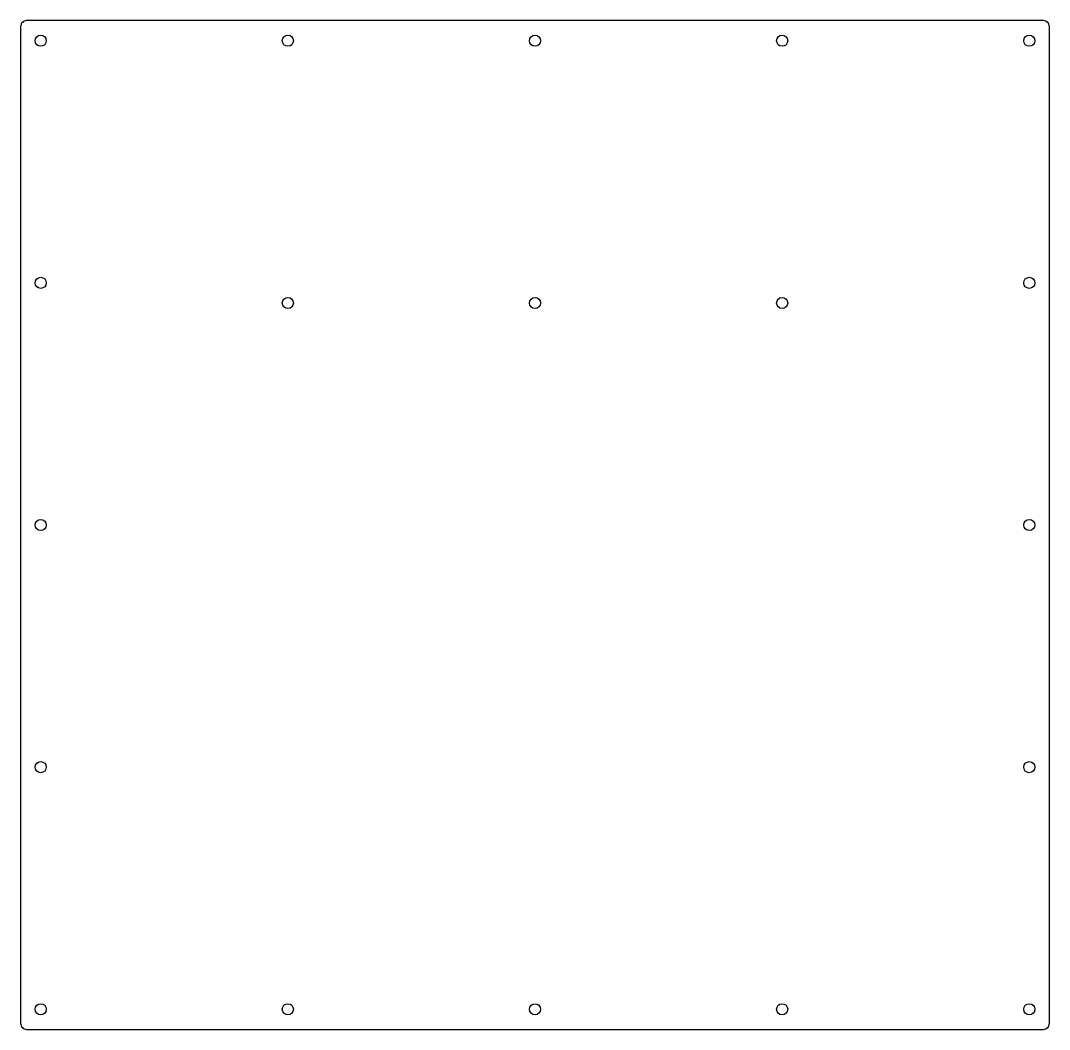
# Model space of a CAD drawing. Header units: millimetres. Extents: x -255 to 255, y -250 to 250.
import ezdxf

# ---------------------------------------------------------------- set-up
doc = ezdxf.new("R2010")
doc.units = ezdxf.units.MM
doc.layers.get('0').update_dxf_attribs({"linetype": 'CONTINUOUS'})

msp = doc.modelspace()

# ---------------------------------------------------------------- linework, layer by layer
msp.add_lwpolyline([(-252, -250), (252, -250, 0.414214), (255, -247), (255, 247, 0.414214), (252, 250), (-252, 250, 0.414214), (-255, 247), (-255, -247, 0.414214)], format="xyb", close=True)
for centre in [(-245, 240), (-122.5, 240), (0, 240), (122.5, 240), (245, 240), (-245, 120), (245, 120), (-122.5, 110), (0, 110), (122.5, 110), (-245, 0), (245, 0), (-245, -120), (245, -120), (-245, -240), (-122.5, -240), (0, -240), (122.5, -240), (245, -240)]:
    msp.add_circle(centre, 2.75)

doc.saveas('drawing.dxf')
